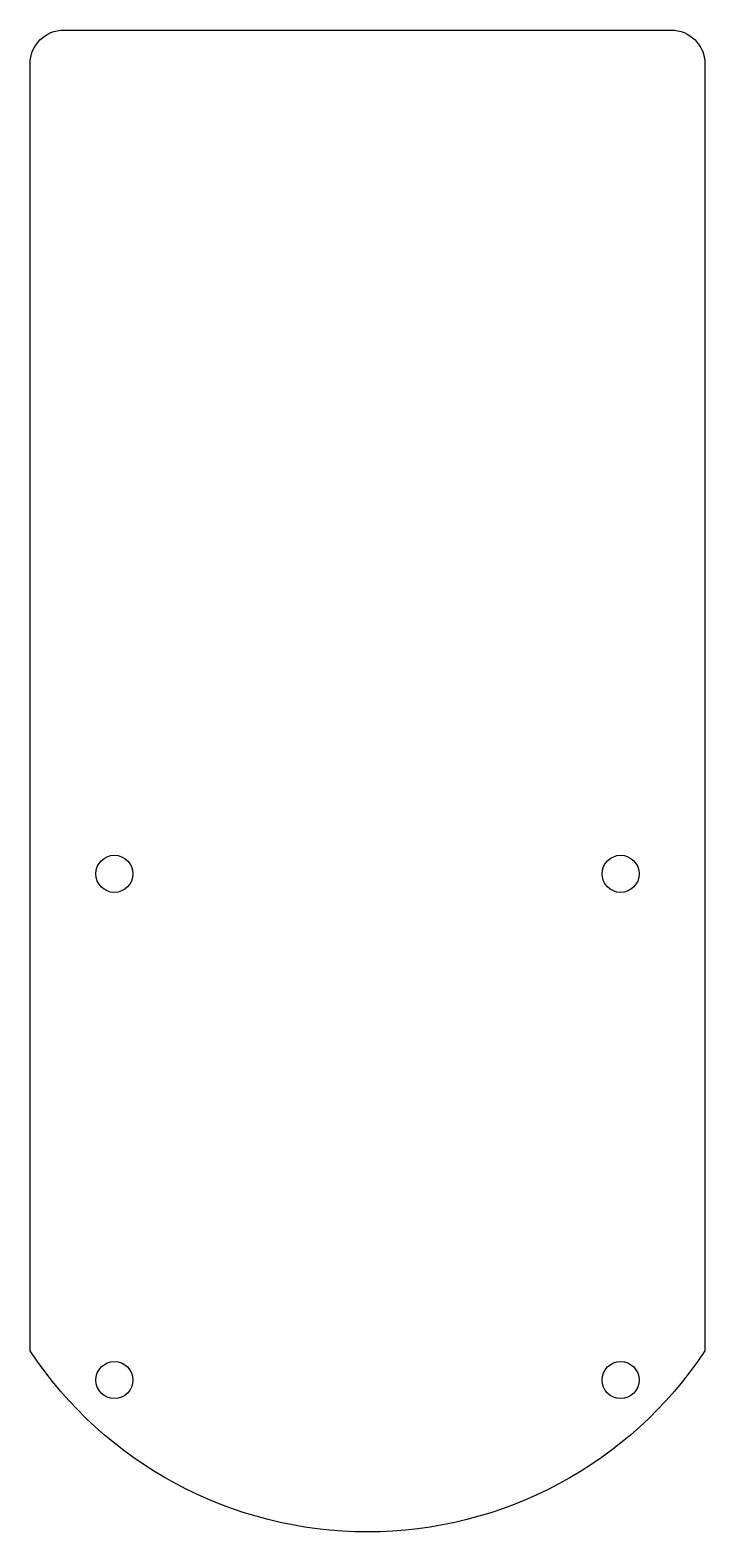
# Model space of a CAD drawing. Header units: millimetres. Extents: x 60 to 100, y -9 to 80.
import ezdxf

# ---------------------------------------------------------------- set-up
doc = ezdxf.new("R2010")
doc.units = ezdxf.units.MM
doc.layers.get('0').update_dxf_attribs({"linetype": 'CONTINUOUS'})

msp = doc.modelspace()

# ---------------------------------------------------------------- linework, layer by layer
msp.add_lwpolyline([(100, 1.734, -0.536675), (60, 1.734), (60, 78, -0.414214), (62, 80), (98, 80, -0.414214), (100, 78)], format="xyb", close=True)
for centre in [(65, 30), (95, 30), (65, 0), (95, 0)]:
    msp.add_circle(centre, 1.1)

doc.saveas('drawing.dxf')
